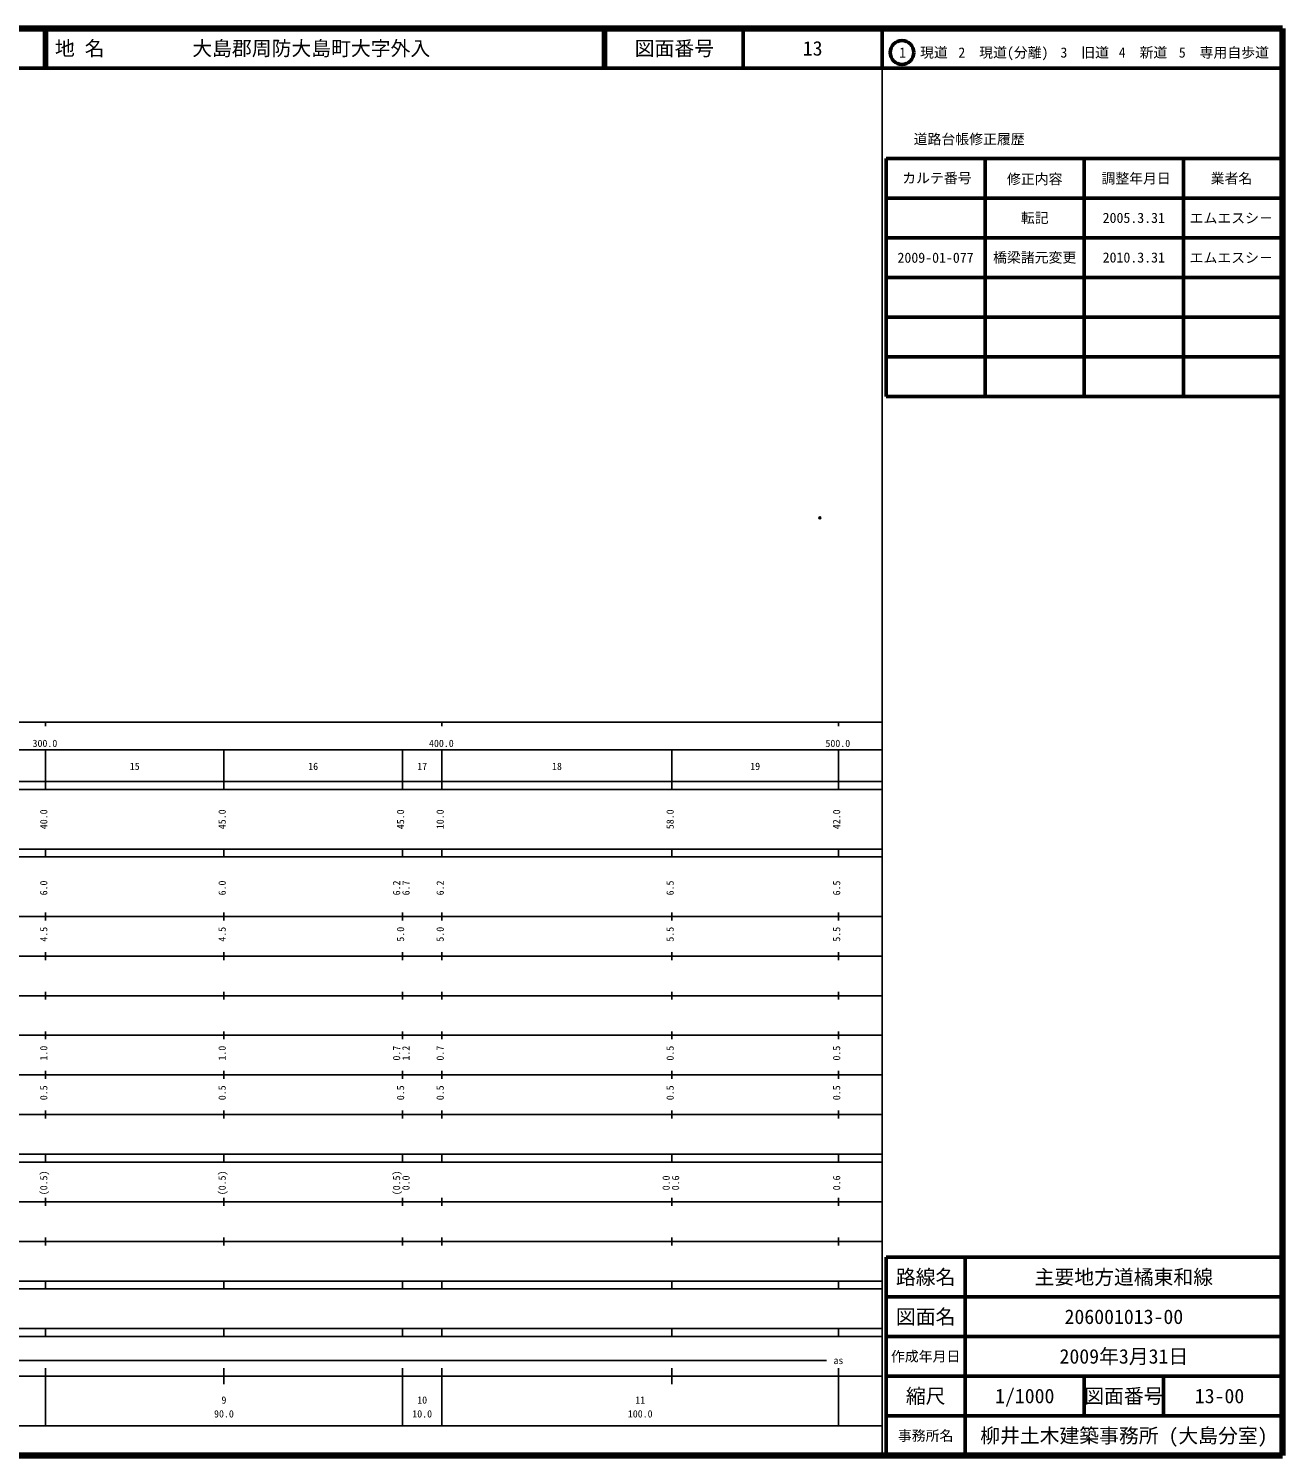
# Model space of a CAD drawing. Units: millimetres on the paper. Extents: x 40 to 680, y 20 to 380.
# Drawn here: x 363.7 to 680, y 20 to 380 of the extents above; entities that cross this region are included whole.
import ezdxf
from ezdxf.enums import TextEntityAlignment as Align

# ---------------------------------------------------------------- set-up
doc = ezdxf.new("R2010")
doc.units = ezdxf.units.MM
doc.header["$PDMODE"] = 32
doc.header["$PDSIZE"] = 0.5
doc.layers.add('M-OTRS', color=6, linetype='Continuous')
doc.layers.add('M-TTL-TXT', color=7, linetype='Continuous')
for name, color, linetype, lineweight in [('M-TTL', 2, 'Continuous', 140), ('M-TTL-BAND', 7, 'Continuous', 25), ('M-TTL-FRAM', 2, 'Continuous', 50), ('M-TTL-LINE', 7, 'Continuous', 50)]:
    doc.layers.add(name, color=color, linetype=linetype, lineweight=lineweight)
doc.styles.add('ＭＳ ゴシック', font='')
doc.styles.get('ＭＳ ゴシック').set_extended_font_data('MS Gothic')

msp = doc.modelspace()

# ---------------------------------------------------------------- linework, layer by layer
at = {"layer": 'M-OTRS'}
msp.add_point((563.324, 256.546), dxfattribs=at)
at = {"layer": 'M-TTL'}
for p, q in [((680, 380), (40, 380)), ((680, 20), (680, 380)), ((40, 20), (680, 20))]:
    msp.add_line(p, q, dxfattribs=at)
at = {"layer": 'M-TTL-BAND'}
for p, q in [((579, 20), (579, 370)), ((40, 205), (579, 205)), ((368, 205), (368, 204)), ((468, 205), (468, 204)), ((568, 205), (568, 204)), ((68, 198), (579, 198)), ((368, 188), (368, 198)), ((413, 188), (413, 198)), ((458, 188), (458, 198)), ((468, 188), (468, 198)), ((526, 188), (526, 198)), ((568, 188), (568, 198)), ((40, 190), (579, 190)), ((40, 188), (579, 188)), ((40, 173), (579, 173)), ((368, 171), (368, 173)), ((413, 171), (413, 173)), ((458, 171), (458, 173)), ((468, 171), (468, 173)), ((526, 171), (526, 173)), ((568, 171), (568, 173)), ((40, 171), (579, 171)), ((40, 156), (579, 156)), ((368, 155), (368, 157)), ((413, 155), (413, 157)), ((458, 155), (458, 157)), ((468, 155), (468, 157)), ((526, 155), (526, 157)), ((568, 155), (568, 157)), ((46, 146), (579, 146)), ((368, 145), (368, 147)), ((413, 145), (413, 147)), ((458, 145), (458, 147)), ((468, 145), (468, 147)), ((526, 145), (526, 147)), ((568, 145), (568, 147)), ((368, 135), (368, 137)), ((413, 135), (413, 137)), ((458, 135), (458, 137)), ((468, 135), (468, 137)), ((526, 135), (526, 137)), ((568, 135), (568, 137)), ((52, 136), (579, 136)), ((46, 126), (579, 126)), ((368, 125), (368, 127)), ((413, 125), (413, 127)), ((458, 125), (458, 127)), ((468, 125), (468, 127)), ((526, 125), (526, 127)), ((568, 125), (568, 127)), ((52, 116), (579, 116)), ((368, 115), (368, 117)), ((413, 115), (413, 117)), ((458, 115), (458, 117)), ((468, 115), (468, 117)), ((526, 115), (526, 117)), ((568, 115), (568, 117)), ((46, 106), (579, 106)), ((368, 105), (368, 107)), ((413, 105), (413, 107)), ((458, 105), (458, 107)), ((468, 105), (468, 107)), ((526, 105), (526, 107)), ((568, 105), (568, 107)), ((40, 96), (579, 96)), ((40, 94), (579, 94)), ((368, 94), (368, 96)), ((413, 94), (413, 96)), ((458, 94), (458, 96)), ((468, 94), (468, 96)), ((526, 94), (526, 96)), ((568, 94), (568, 96)), ((49, 84), (579, 84)), ((368, 83), (368, 85)), ((413, 83), (413, 85)), ((458, 83), (458, 85)), ((468, 83), (468, 85)), ((526, 83), (526, 85)), ((568, 83), (568, 85)), ((40, 74), (579, 74)), ((368, 73), (368, 75)), ((413, 73), (413, 75)), ((458, 73), (458, 75)), ((468, 73), (468, 75)), ((526, 73), (526, 75)), ((568, 73), (568, 75)), ((40, 64), (579, 64)), ((40, 62), (579, 62)), ((368, 62), (368, 64)), ((413, 62), (413, 64)), ((458, 62), (458, 64)), ((468, 62), (468, 64)), ((526, 62), (526, 64)), ((568, 62), (568, 64)), ((40, 52), (579, 52)), ((368, 50), (368, 52)), ((413, 50), (413, 52)), ((458, 50), (458, 52)), ((468, 50), (468, 52)), ((526, 50), (526, 52)), ((568, 50), (568, 52)), ((40, 50), (579, 50)), ((71, 44), (565, 44)), ((40, 40), (579, 40)), ((368, 27.5), (368, 42)), ((413, 38), (413, 42)), ((458, 27.5), (458, 42)), ((468, 27.5), (468, 42)), ((526, 38), (526, 42)), ((568, 27.5), (568, 42)), ((68, 27.5), (579, 27.5))]:
    msp.add_line(p, q, dxfattribs=at)
at = {"layer": 'M-TTL-FRAM'}
for p, q in [((580, 347.197), (580, 287.197)), ((580, 347.197), (680, 347.197)), ((580, 287.197), (680, 287.197)), ((680, 70), (580, 70)), ((580, 70), (580, 20))]:
    msp.add_line(p, q, dxfattribs=at)
at = {"layer": 'M-TTL-LINE'}
for p, q in [((367.75, 380), (367.75, 370)), ((368.25, 380), (368.25, 370)), ((508.747, 380), (508.747, 370)), ((509.247, 380), (509.247, 370)), ((543.997, 380), (543.997, 370)), ((579, 380), (579, 370)), ((40, 370), (680, 370)), ((605, 347.197), (605, 287.197)), ((630, 347.197), (630, 287.197)), ((655, 347.197), (655, 287.197)), ((580, 337.197), (680, 337.197)), ((580, 327.197), (680, 327.197)), ((580, 317.197), (680, 317.197)), ((580, 307.197), (680, 307.197)), ((580, 297.197), (680, 297.197)), ((600, 70), (600, 20)), ((680, 60), (580, 60)), ((680, 50), (580, 50)), ((680, 40), (580, 40)), ((630, 40), (630, 30)), ((650, 40), (650, 30)), ((680, 30), (580, 30))]:
    msp.add_line(p, q, dxfattribs=at)
msp.add_circle((584.031, 373.958), 3, dxfattribs=at)

# ---------------------------------------------------------------- texts
at = {"layer": 'M-TTL-BAND', "style": 'ＭＳ ゴシック'}
for s, p in [('300.0', (367.844, 198.195)), ('400.0', (467.844, 198.195)), ('500.0', (567.844, 198.195)), ('15', (390.5, 192.405)), ('16', (435.5, 192.405)), ('17', (463, 192.405)), ('18', (497, 192.405)), ('19', (547, 192.405)), ('as', (568, 42.5)), ('9', (413, 32.523)), ('10', (463, 32.523)), ('11', (518, 32.523)), ('90.0', (413, 29.033)), ('10.0', (463, 29.033)), ('100.0', (518, 29.033))]:
    msp.add_text(s, height=1.833, dxfattribs=at).set_placement(p, align=Align.BOTTOM_CENTER)
for s, p in [('40.0', (369, 180.5)), ('45.0', (414, 180.5)), ('45.0', (459, 180.5)), ('10.0', (469, 180.5)), ('58.0', (527, 180.5)), ('42.0', (569, 180.5)), ('6.0', (369, 163.174)), ('6.0', (414, 163.174)), ('6.2', (458, 163.174)), ('6.7', (460.37, 163.174)), ('6.2', (469, 163.174)), ('6.5', (527, 163.174)), ('6.5', (569, 163.174)), ('4.5', (369, 151.5)), ('4.5', (414, 151.5)), ('5.0', (459, 151.5)), ('5.0', (469, 151.5)), ('5.5', (527, 151.5)), ('5.5', (569, 151.5)), ('1.0', (369, 121.5)), ('1.0', (414, 121.5)), ('0.7', (458, 121.5)), ('1.2', (460.37, 121.5)), ('0.7', (469, 121.5)), ('0.5', (527, 121.5)), ('0.5', (569, 121.5)), ('0.5', (369, 111.5)), ('0.5', (414, 111.5)), ('0.5', (459, 111.5)), ('0.5', (469, 111.5)), ('0.5', (527, 111.5)), ('0.5', (569, 111.5)), ('(0.5)', (369, 88.764)), ('(0.5)', (414, 88.764)), ('(0.5)', (458, 88.764)), ('0.0', (460.37, 88.764)), ('0.0', (526, 88.764)), ('0.6', (528.37, 88.764)), ('0.6', (569, 88.764))]:
    msp.add_text(s, height=1.833, rotation=90, dxfattribs=at).set_placement(p, align=Align.BOTTOM_CENTER)
at = {"layer": 'M-TTL-TXT', "style": 'ＭＳ ゴシック'}
for s, p in [('地 名', (370.38, 375)), ('大島郡周防大島町大字外入', (405.024, 375))]:
    msp.add_text(s, height=3.666, dxfattribs=at).set_placement(p, align=Align.MIDDLE_LEFT)
for s, height, p in [('図面番号', 3.666, (526.622, 375)), ('13', 3.666, (561.497, 375)), ('1\u3000現道', 2.566, (589.448, 373.958)), ('2\u3000現道(分離)', 2.566, (609.619, 373.958)), ('3\u3000旧道', 2.566, (630.121, 373.958)), ('4\u3000新道', 2.566, (644.824, 373.958)), ('5\u3000専用自歩道', 2.566, (665.228, 373.958)), ('道路台帳修正履歴', 2.566, (600.968, 352.113)), ('カルテ番号', 2.566, (592.839, 342.277)), ('修正内容', 2.566, (617.509, 342.023)), ('調整年月日', 2.566, (643.089, 342.197)), ('業者名', 2.566, (667.134, 342.197)), ('転記', 2.566, (617.5, 332.245)), ('2005.3.31', 2.566, (642.5, 332.245)), ('エムエスシ－', 2.566, (667.077, 332.189)), ('2009-01-077', 2.566, (592.5, 322.189)), ('橋梁諸元変更', 2.566, (617.5, 322.245)), ('2010.3.31', 2.566, (642.5, 322.245)), ('エムエスシ－', 2.566, (667.077, 322.189)), ('路線名', 3.666, (590, 65)), ('路線名', 3.666, (590, 65)), ('主要地方道橘東和線', 3.666, (640, 65)), ('図面名', 3.666, (590, 55)), ('図面名', 3.666, (590, 55)), ('206001013-00', 3.666, (640, 55)), ('2009年3月31日', 3.666, (640, 45)), ('作成年月日', 2.566, (590, 45)), ('作成年月日', 2.566, (590, 45)), ('縮尺', 3.666, (590, 35)), ('縮尺', 3.666, (590, 35)), ('1/1000', 3.666, (615, 35)), ('図面番号', 3.666, (640, 35)), ('図面番号', 3.666, (640, 35)), ('13-00', 3.666, (664.125, 35)), ('事務所名', 2.566, (590, 25)), ('事務所名', 2.566, (590, 25)), ('柳井土木建築事務所 (大島分室)', 3.666, (640, 25))]:
    msp.add_text(s, height=height, dxfattribs=at).set_placement(p, align=Align.MIDDLE_CENTER)

doc.saveas('drawing.dxf')
